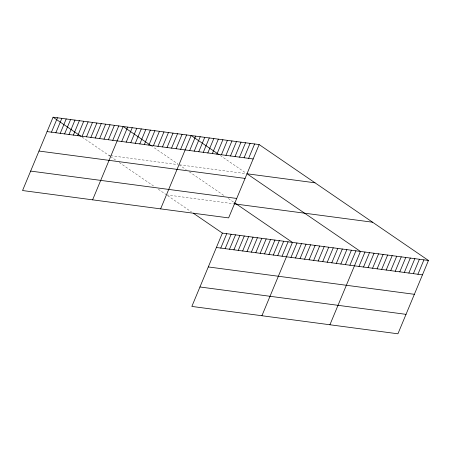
<?xml version="1.0" encoding="UTF-8"?>
<svg xmlns="http://www.w3.org/2000/svg" width="451" height="451" viewBox="0 0 451 451"><rect width="100%" height="100%" fill="white"/><g stroke="black" fill="none" stroke-linecap="round" stroke-linejoin="round"><path stroke-width="0.34" stroke-dasharray="2.25 1.69" d="M108.945 155.454L110.196 155.618M110.822 155.702L177.756 164.587M179.656 164.84L245.716 173.612M166.504 194.855L233.443 203.745M220.218 155.443L246.443 173.393M151.074 145.634L177.869 163.972M179.008 164.756L186.207 169.677M189.29 171.792L224.237 195.717M228.347 198.53L234.001 202.398M82.15 137.11L109.971 156.153M110.484 156.508L116.651 160.731M119.222 162.49L154.174 186.41M158.284 189.228L165.991 194.505M167.648 195.638L191.59 212.026"/><path stroke-width="0.68" d="M259.15 144.568L53.077 117.204L22.55 190.536L228.623 217.901L259.15 144.568L428.45 260.464L397.923 333.796L191.85 306.432L222.377 233.099L428.45 260.464M51.465 132.177L57.452 117.784M55.845 132.763L61.832 118.371M60.22 133.344L66.212 118.951M64.6 133.924L70.593 119.532M68.98 134.505L74.973 120.113M73.361 135.086L79.348 120.693M77.735 135.666L83.728 121.274M82.116 136.247L88.108 121.855M86.496 136.828L92.489 122.441M90.876 137.414L96.864 123.022M95.257 137.995L101.244 123.602M99.632 138.575L105.624 124.183M104.012 139.156L110.005 124.764M108.392 139.737L114.385 125.344M112.773 140.317L118.76 125.925M92.613 199.838L123.14 126.511L151.074 145.634M121.685 141.501L127.672 127.109M126.218 142.104L132.205 127.712M130.751 142.708L136.743 128.315M135.283 143.311L141.276 128.918M139.816 143.908L145.808 129.516M144.354 144.512L150.341 130.119M148.886 145.115L154.873 130.722M153.419 145.718L159.412 131.326M157.951 146.316L163.944 131.923M162.484 146.919L168.477 132.526M167.022 147.522L173.009 133.13M171.555 148.125L177.542 133.733M176.087 148.723L182.08 134.336M180.62 149.326L186.613 134.934M160.618 208.869L191.145 135.537L219.079 154.659M189.685 150.533L195.678 136.14M194.223 151.136L200.21 136.743M198.756 151.733L204.748 137.341M203.288 152.337L209.281 137.944M207.821 152.94L213.813 138.547M212.353 153.543L218.346 139.15M216.892 154.141L222.879 139.754M221.424 154.744L227.417 140.351M225.957 155.347L231.949 140.954M230.489 155.95L236.482 141.558M235.022 156.553L241.014 142.161M239.56 157.151L245.547 142.758M244.092 157.754L250.079 143.362M248.625 158.357L254.618 143.965M220.764 248.073L226.757 233.686M225.145 248.659L231.132 234.266M229.52 249.24L235.512 234.847M233.9 249.82L239.893 235.428M238.28 250.401L244.273 236.008M242.661 250.981L248.648 236.589M247.041 251.562L253.028 237.17M251.416 252.143L257.408 237.756M255.796 252.729L261.789 238.337M260.176 253.31L266.169 238.917M264.557 253.89L270.544 239.498M268.931 254.471L274.924 240.079M273.312 255.052L279.304 240.659M277.692 255.632L283.685 241.24M282.072 256.213L288.059 241.821M261.918 315.734L292.44 242.407L234.514 202.753M290.985 257.397L296.972 243.004M295.518 258L301.51 243.608M300.05 258.603L306.043 244.211M304.583 259.207L310.576 244.814M309.115 259.804L315.108 245.412M313.654 260.407L319.641 246.015M318.186 261.011L324.179 246.618M322.719 261.614L328.711 247.221M327.251 262.211L333.244 247.825M331.784 262.815L337.776 248.422M336.322 263.418L342.309 249.025M340.855 264.021L346.847 249.629M345.387 264.624L351.38 250.232M349.92 265.222L355.912 250.829M329.918 324.765L360.445 251.432L247.013 173.782L315.018 182.813M358.99 266.428L364.977 252.036M363.523 267.031L369.51 252.639M368.055 267.629L374.048 253.242M372.588 268.232L378.581 253.84M377.121 268.835L383.113 254.443M381.659 269.439L387.646 255.046M386.191 270.042L392.178 255.649M390.724 270.639L396.717 256.247M395.256 271.243L401.249 256.85M399.789 271.846L405.782 257.453M404.327 272.449L410.314 258.057M408.86 273.047L414.847 258.66M413.392 273.65L419.385 259.257M417.925 274.253L423.917 259.861M47.084 131.596L253.158 158.961M38.989 151.046L245.062 178.41M30.645 171.087L236.719 198.446M234.069 203.824L372.582 222.219M216.384 247.492L422.457 274.856M208.289 266.941L414.362 294.306M199.945 286.983L406.024 314.347M53.077 117.204L81.011 136.326M193.299 213.199L222.377 233.099"/></g></svg>
